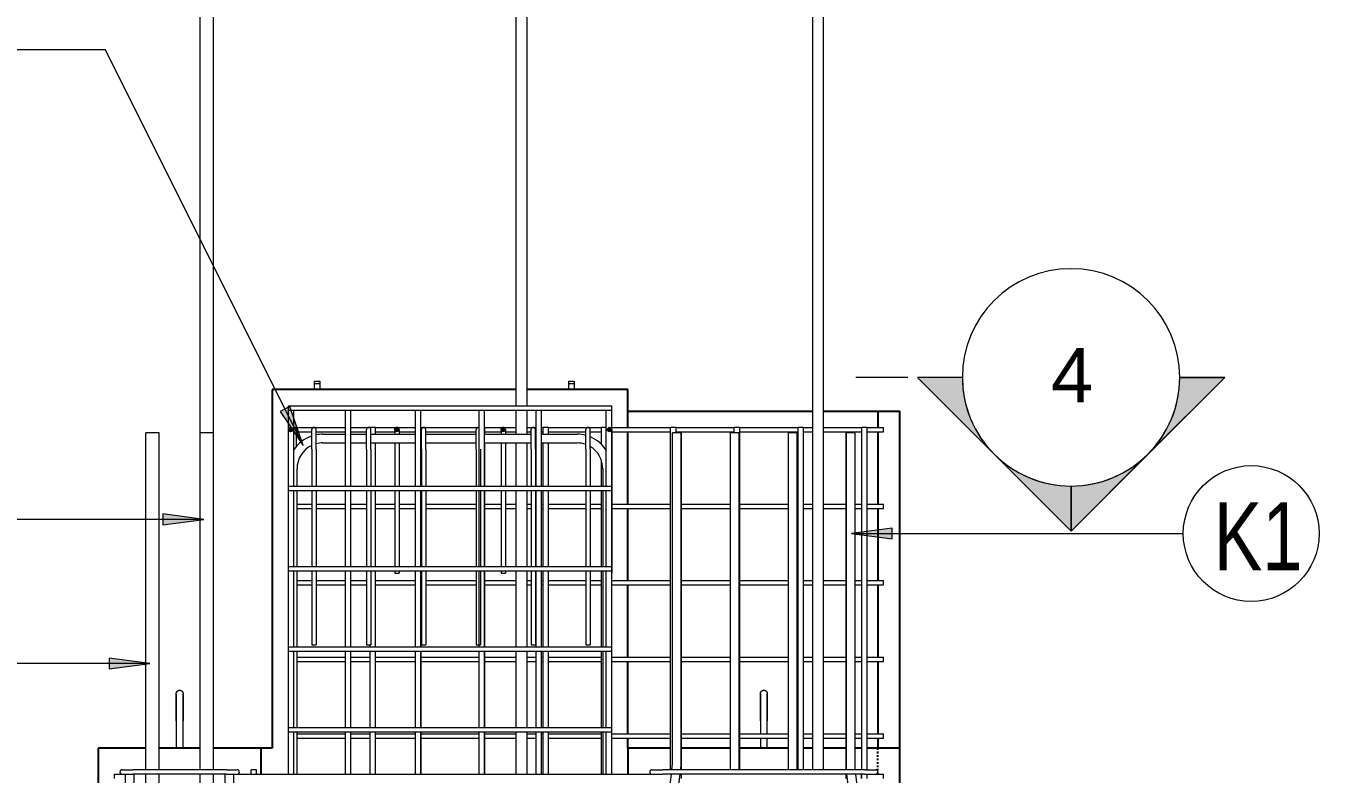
# Model space of a CAD drawing. Header units: millimetres. Extents: x -8986 to 3673, y -4076 to 6190.
# Drawn here: x -6597 to -4217, y 2992 to 4369 of the extents above; entities that cross this region are included whole.
import ezdxf

# ---------------------------------------------------------------- set-up
doc = ezdxf.new("R2010")
doc.units = ezdxf.units.MM
doc.linetypes.add('Dash', pattern=[6.36, 3.18, -3.18])
for name, color, linetype, lineweight in [('A-GENM', 13, 'Continuous', 18), ('A-WALL', 113, 'Continuous', 25), ('A-WALL-HDLN', 110, 'Dash', 25), ('G-ANNO-SYMB', 111, 'Continuous', 9), ('S-RBAR', 171, 'Continuous', 18), ('S-RBAR-IDEN', 171, 'Continuous', 9)]:
    doc.layers.add(name, color=color, linetype=linetype, lineweight=lineweight)
doc.styles.add('Arial', font='arial.ttf', dxfattribs={"height": 100})
doc.styles.add('Nirmala UI Semilight', font='NirmalaS.ttf', dxfattribs={"width": 0.8, "height": 125})

# ---------------------------------------------------------------- blocks, each defined once
blk = doc.blocks.new('12_7Ø_ Lifting Insert_COLUMN - 12_9Ø Lifting insert-V2-Elevation Front 1')
at = {"layer": 'A-GENM'}
for p, q in [((-6320.2, 3090), (-6320.2, 3040)), ((-6307.5, 3040), (-6307.5, 3090))]:
    blk.add_line(p, q, dxfattribs=at)
at = {"layer": 'A-GENM', "flags": 128}
for points in [[(-6320.2, 3140), (-6320.1, 3140.3), (-6320.1, 3140.5), (-6320.1, 3140.8), (-6320.1, 3141), (-6320, 3141.3), (-6320, 3141.5), (-6319.9, 3141.8), (-6319.8, 3142), (-6319.7, 3142.2), (-6319.7, 3142.5), (-6319.5, 3142.7), (-6319.4, 3142.9), (-6319.3, 3143.2), (-6319.2, 3143.4), (-6319, 3143.6), (-6318.9, 3143.8), (-6318.7, 3144), (-6318.6, 3144.2), (-6318.4, 3144.4), (-6318.2, 3144.6), (-6318, 3144.7), (-6317.8, 3144.9), (-6317.7, 3145.1), (-6317.4, 3145.2), (-6317.2, 3145.3), (-6317, 3145.5), (-6316.8, 3145.6), (-6316.6, 3145.7), (-6316.3, 3145.8), (-6316.1, 3145.9), (-6315.9, 3146), (-6315.6, 3146.1), (-6315.4, 3146.2), (-6315.1, 3146.2), (-6314.9, 3146.3), (-6314.6, 3146.3), (-6314.4, 3146.3), (-6314.1, 3146.3), (-6313.9, 3146.3), (-6313.6, 3146.3), (-6313.4, 3146.3), (-6313.1, 3146.3), (-6312.9, 3146.3), (-6312.6, 3146.2), (-6312.4, 3146.2), (-6312.1, 3146.1), (-6311.9, 3146), (-6311.6, 3146), (-6311.4, 3145.9), (-6311.2, 3145.8), (-6310.9, 3145.7), (-6310.7, 3145.5), (-6310.5, 3145.4), (-6310.3, 3145.3), (-6310.1, 3145.1), (-6309.9, 3145), (-6309.7, 3144.8), (-6309.5, 3144.6), (-6309.3, 3144.5), (-6309.1, 3144.3), (-6309, 3144.1), (-6308.8, 3143.9), (-6308.6, 3143.7), (-6308.5, 3143.5), (-6308.4, 3143.3), (-6308.2, 3143.1), (-6308.1, 3142.8), (-6308, 3142.6), (-6307.9, 3142.4), (-6307.8, 3142.1), (-6307.7, 3141.9), (-6307.7, 3141.6), (-6307.6, 3141.4), (-6307.6, 3141.1), (-6307.5, 3140.9), (-6307.5, 3140.6), (-6307.5, 3140.4), (-6307.5, 3140.1), (-6307.5, 3140)], [(-6320.2, 3090), (-6320.2, 3092), (-6320.2, 3094), (-6320.2, 3096), (-6320.2, 3098), (-6320.2, 3099.9), (-6320.2, 3101.9), (-6320.2, 3103.8), (-6320.2, 3105.7), (-6320.2, 3107.6), (-6320.2, 3109.5), (-6320.2, 3111.3), (-6320.2, 3113.1), (-6320.2, 3114.8), (-6320.2, 3116.6), (-6320.2, 3118.2), (-6320.2, 3119.9), (-6320.2, 3121.4), (-6320.2, 3123), (-6320.2, 3124.4), (-6320.2, 3125.9), (-6320.2, 3127.2), (-6320.2, 3128.5), (-6320.2, 3129.8), (-6320.2, 3131), (-6320.2, 3132.1), (-6320.2, 3133.1), (-6320.2, 3134.1), (-6320.2, 3135), (-6320.2, 3135.8), (-6320.2, 3136.6), (-6320.2, 3137.3), (-6320.2, 3137.9), (-6320.2, 3138.4), (-6320.2, 3138.9), (-6320.2, 3139.3), (-6320.2, 3139.6), (-6320.2, 3139.8), (-6320.2, 3139.9), (-6320.2, 3140), (-6320.2, 3140)], [(-6320.2, 3140), (-6320.2, 3140), (-6320.2, 3139.8), (-6320.2, 3139.6), (-6320.2, 3139.4), (-6320.2, 3139), (-6320.2, 3138.6), (-6320.2, 3138.1), (-6320.2, 3137.5), (-6320.2, 3136.8), (-6320.2, 3136.1), (-6320.2, 3135.2), (-6320.2, 3134.3), (-6320.2, 3133.4), (-6320.2, 3132.4), (-6320.2, 3131.3), (-6320.2, 3130.1), (-6320.2, 3128.9), (-6320.2, 3127.6), (-6320.2, 3126.2), (-6320.2, 3124.8), (-6320.2, 3123.4), (-6320.2, 3121.9), (-6320.2, 3120.3), (-6320.2, 3118.7), (-6320.2, 3117), (-6320.2, 3115.3), (-6320.2, 3113.6), (-6320.2, 3111.8), (-6320.2, 3110), (-6320.2, 3108.1), (-6320.2, 3106.2), (-6320.2, 3104.3), (-6320.2, 3102.4), (-6320.2, 3100.5), (-6320.2, 3098.5), (-6320.2, 3096.5), (-6320.2, 3094.5), (-6320.2, 3092.5), (-6320.2, 3090.5), (-6320.2, 3090)], [(-6307.5, 3090), (-6307.5, 3092), (-6307.5, 3094), (-6307.5, 3096), (-6307.5, 3098), (-6307.5, 3099.9), (-6307.5, 3101.9), (-6307.5, 3103.8), (-6307.5, 3105.7), (-6307.5, 3107.6), (-6307.5, 3109.5), (-6307.5, 3111.3), (-6307.5, 3113.1), (-6307.5, 3114.8), (-6307.5, 3116.6), (-6307.5, 3118.2), (-6307.5, 3119.9), (-6307.5, 3121.4), (-6307.5, 3123), (-6307.5, 3124.4), (-6307.5, 3125.9), (-6307.5, 3127.2), (-6307.5, 3128.5), (-6307.5, 3129.8), (-6307.5, 3131), (-6307.5, 3132.1), (-6307.5, 3133.1), (-6307.5, 3134.1), (-6307.5, 3135), (-6307.5, 3135.8), (-6307.5, 3136.6), (-6307.5, 3137.3), (-6307.5, 3137.9), (-6307.5, 3138.4), (-6307.5, 3138.9), (-6307.5, 3139.3), (-6307.5, 3139.6), (-6307.5, 3139.8), (-6307.5, 3139.9), (-6307.5, 3140), (-6307.5, 3140)], [(-6307.5, 3140), (-6307.5, 3140), (-6307.5, 3139.8), (-6307.5, 3139.6), (-6307.5, 3139.4), (-6307.5, 3139), (-6307.5, 3138.6), (-6307.5, 3138.1), (-6307.5, 3137.5), (-6307.5, 3136.8), (-6307.5, 3136.1), (-6307.5, 3135.2), (-6307.5, 3134.3), (-6307.5, 3133.4), (-6307.5, 3132.4), (-6307.5, 3131.3), (-6307.5, 3130.1), (-6307.5, 3128.9), (-6307.5, 3127.6), (-6307.5, 3126.2), (-6307.5, 3124.8), (-6307.5, 3123.4), (-6307.5, 3121.9), (-6307.5, 3120.3), (-6307.5, 3118.7), (-6307.5, 3117), (-6307.5, 3115.3), (-6307.5, 3113.6), (-6307.5, 3111.8), (-6307.5, 3110), (-6307.5, 3108.1), (-6307.5, 3106.2), (-6307.5, 3104.3), (-6307.5, 3102.4), (-6307.5, 3100.5), (-6307.5, 3098.5), (-6307.5, 3096.5), (-6307.5, 3094.5), (-6307.5, 3092.5), (-6307.5, 3090.5), (-6307.5, 3090)]]:
    blk.add_lwpolyline(points, dxfattribs=at)
blk = doc.blocks.new('RR spread anchor face based - RR-SA-3_0-200-1726827-Elevation Front 1')
at = {"layer": 'A-GENM'}
for p, q in [((-6065.8, 3710), (-6065.8, 3715)), ((-6065.8, 3715), (-6055.8, 3715)), ((-6055.8, 3715), (-6055.8, 3710)), ((-6065.8, 3700), (-6065.8, 3710)), ((-6055.8, 3710), (-6065.8, 3710)), ((-6055.8, 3710), (-6055.8, 3700))]:
    blk.add_line(p, q, dxfattribs=at)
blk = doc.blocks.new('12_7Ø_ Lifting Insert_COLUMN - 12_9Ø Lifting insert-V5-Elevation Front 1')
at = {"layer": 'A-GENM'}
for p, q in [((-5245.2, 3090), (-5245.2, 3066.1)), ((-5232.5, 3066.1), (-5232.5, 3090)), ((-5245.2, 3058.1), (-5245.2, 3040)), ((-5232.5, 3040), (-5232.5, 3058.1))]:
    blk.add_line(p, q, dxfattribs=at)
at = {"layer": 'A-GENM', "flags": 128}
for points in [[(-5245.2, 3140), (-5245.1, 3140.3), (-5245.1, 3140.5), (-5245.1, 3140.8), (-5245.1, 3141), (-5245, 3141.3), (-5245, 3141.5), (-5244.9, 3141.8), (-5244.8, 3142), (-5244.7, 3142.2), (-5244.7, 3142.5), (-5244.5, 3142.7), (-5244.4, 3142.9), (-5244.3, 3143.2), (-5244.2, 3143.4), (-5244, 3143.6), (-5243.9, 3143.8), (-5243.7, 3144), (-5243.6, 3144.2), (-5243.4, 3144.4), (-5243.2, 3144.6), (-5243, 3144.7), (-5242.8, 3144.9), (-5242.7, 3145.1), (-5242.4, 3145.2), (-5242.2, 3145.3), (-5242, 3145.5), (-5241.8, 3145.6), (-5241.6, 3145.7), (-5241.3, 3145.8), (-5241.1, 3145.9), (-5240.9, 3146), (-5240.6, 3146.1), (-5240.4, 3146.2), (-5240.1, 3146.2), (-5239.9, 3146.3), (-5239.6, 3146.3), (-5239.4, 3146.3), (-5239.1, 3146.3), (-5238.9, 3146.3), (-5238.6, 3146.3), (-5238.4, 3146.3), (-5238.1, 3146.3), (-5237.9, 3146.3), (-5237.6, 3146.2), (-5237.4, 3146.2), (-5237.1, 3146.1), (-5236.9, 3146), (-5236.6, 3146), (-5236.4, 3145.9), (-5236.2, 3145.8), (-5235.9, 3145.7), (-5235.7, 3145.5), (-5235.5, 3145.4), (-5235.3, 3145.3), (-5235.1, 3145.1), (-5234.9, 3145), (-5234.7, 3144.8), (-5234.5, 3144.6), (-5234.3, 3144.5), (-5234.1, 3144.3), (-5234, 3144.1), (-5233.8, 3143.9), (-5233.6, 3143.7), (-5233.5, 3143.5), (-5233.4, 3143.3), (-5233.2, 3143.1), (-5233.1, 3142.8), (-5233, 3142.6), (-5232.9, 3142.4), (-5232.8, 3142.1), (-5232.7, 3141.9), (-5232.7, 3141.6), (-5232.6, 3141.4), (-5232.6, 3141.1), (-5232.5, 3140.9), (-5232.5, 3140.6), (-5232.5, 3140.4), (-5232.5, 3140.1), (-5232.5, 3140)], [(-5245.2, 3090), (-5245.2, 3092), (-5245.2, 3094), (-5245.2, 3096), (-5245.2, 3098), (-5245.2, 3099.9), (-5245.2, 3101.9), (-5245.2, 3103.8), (-5245.2, 3105.7), (-5245.2, 3107.6), (-5245.2, 3109.5), (-5245.2, 3111.3), (-5245.2, 3113.1), (-5245.2, 3114.8), (-5245.2, 3116.6), (-5245.2, 3118.2), (-5245.2, 3119.9), (-5245.2, 3121.4), (-5245.2, 3123), (-5245.2, 3124.4), (-5245.2, 3125.9), (-5245.2, 3127.2), (-5245.2, 3128.5), (-5245.2, 3129.8), (-5245.2, 3131), (-5245.2, 3132.1), (-5245.2, 3133.1), (-5245.2, 3134.1), (-5245.2, 3135), (-5245.2, 3135.8), (-5245.2, 3136.6), (-5245.2, 3137.3), (-5245.2, 3137.9), (-5245.2, 3138.4), (-5245.2, 3138.9), (-5245.2, 3139.3), (-5245.2, 3139.6), (-5245.2, 3139.8), (-5245.2, 3139.9), (-5245.2, 3140), (-5245.2, 3140)], [(-5245.2, 3140), (-5245.2, 3140), (-5245.2, 3139.8), (-5245.2, 3139.6), (-5245.2, 3139.4), (-5245.2, 3139), (-5245.2, 3138.6), (-5245.2, 3138.1), (-5245.2, 3137.5), (-5245.2, 3136.8), (-5245.2, 3136.1), (-5245.2, 3135.2), (-5245.2, 3134.3), (-5245.2, 3133.4), (-5245.2, 3132.4), (-5245.2, 3131.3), (-5245.2, 3130.1), (-5245.2, 3128.9), (-5245.2, 3127.6), (-5245.2, 3126.2), (-5245.2, 3124.8), (-5245.2, 3123.4), (-5245.2, 3121.9), (-5245.2, 3120.3), (-5245.2, 3118.7), (-5245.2, 3117), (-5245.2, 3115.3), (-5245.2, 3113.6), (-5245.2, 3111.8), (-5245.2, 3110), (-5245.2, 3108.1), (-5245.2, 3106.2), (-5245.2, 3104.3), (-5245.2, 3102.4), (-5245.2, 3100.5), (-5245.2, 3098.5), (-5245.2, 3096.5), (-5245.2, 3094.5), (-5245.2, 3092.5), (-5245.2, 3090.5), (-5245.2, 3090)], [(-5232.5, 3090), (-5232.5, 3092), (-5232.5, 3094), (-5232.5, 3096), (-5232.5, 3098), (-5232.5, 3099.9), (-5232.5, 3101.9), (-5232.5, 3103.8), (-5232.5, 3105.7), (-5232.5, 3107.6), (-5232.5, 3109.5), (-5232.5, 3111.3), (-5232.5, 3113.1), (-5232.5, 3114.8), (-5232.5, 3116.6), (-5232.5, 3118.2), (-5232.5, 3119.9), (-5232.5, 3121.4), (-5232.5, 3123), (-5232.5, 3124.4), (-5232.5, 3125.9), (-5232.5, 3127.2), (-5232.5, 3128.5), (-5232.5, 3129.8), (-5232.5, 3131), (-5232.5, 3132.1), (-5232.5, 3133.1), (-5232.5, 3134.1), (-5232.5, 3135), (-5232.5, 3135.8), (-5232.5, 3136.6), (-5232.5, 3137.3), (-5232.5, 3137.9), (-5232.5, 3138.4), (-5232.5, 3138.9), (-5232.5, 3139.3), (-5232.5, 3139.6), (-5232.5, 3139.8), (-5232.5, 3139.9), (-5232.5, 3140), (-5232.5, 3140)], [(-5232.5, 3140), (-5232.5, 3140), (-5232.5, 3139.8), (-5232.5, 3139.6), (-5232.5, 3139.4), (-5232.5, 3139), (-5232.5, 3138.6), (-5232.5, 3138.1), (-5232.5, 3137.5), (-5232.5, 3136.8), (-5232.5, 3136.1), (-5232.5, 3135.2), (-5232.5, 3134.3), (-5232.5, 3133.4), (-5232.5, 3132.4), (-5232.5, 3131.3), (-5232.5, 3130.1), (-5232.5, 3128.9), (-5232.5, 3127.6), (-5232.5, 3126.2), (-5232.5, 3124.8), (-5232.5, 3123.4), (-5232.5, 3121.9), (-5232.5, 3120.3), (-5232.5, 3118.7), (-5232.5, 3117), (-5232.5, 3115.3), (-5232.5, 3113.6), (-5232.5, 3111.8), (-5232.5, 3110), (-5232.5, 3108.1), (-5232.5, 3106.2), (-5232.5, 3104.3), (-5232.5, 3102.4), (-5232.5, 3100.5), (-5232.5, 3098.5), (-5232.5, 3096.5), (-5232.5, 3094.5), (-5232.5, 3092.5), (-5232.5, 3090.5), (-5232.5, 3090)]]:
    blk.add_lwpolyline(points, dxfattribs=at)
blk = doc.blocks.new('Detail View - M_Section Head - Filled SHOP DWG-1002450-Elevation Front 1')
at = {"layer": 'G-ANNO-SYMB'}
h = blk.add_hatch(color=256, dxfattribs=at)
edge = h.paths.add_edge_path()
edge.add_line((-4956.3, 3722.1), (-4873.5, 3722.1))
edge.add_arc((-4673.5, 3722.1), 200, 180, 225)
edge.add_line((-4814.9, 3580.7), (-4956.3, 3722.1))
h = blk.add_hatch(color=256, dxfattribs=at)
edge = h.paths.add_edge_path()
edge.add_line((-4390.6, 3722.1), (-4532.1, 3580.7))
edge.add_arc((-4673.5, 3722.1), 200, 315, 360)
edge.add_line((-4473.5, 3722.1), (-4390.6, 3722.1))
h = blk.add_hatch(color=256, dxfattribs=at)
edge = h.paths.add_edge_path()
edge.add_line((-4673.5, 3439.3), (-4814.9, 3580.7))
edge.add_arc((-4673.5, 3722.1), 200, 225, 270)
edge.add_line((-4673.5, 3522.1), (-4673.5, 3439.3))
h = blk.add_hatch(color=256, dxfattribs=at)
edge = h.paths.add_edge_path()
edge.add_line((-4673.5, 3439.3), (-4673.5, 3522.1))
edge.add_arc((-4673.5, 3722.1), 200, 270, 315)
edge.add_line((-4532.1, 3580.7), (-4673.5, 3439.3))
for p, q in [((-4673.5, 3439.3), (-4956.3, 3722.1)), ((-4873.5, 3722.1), (-4956.3, 3722.1)), ((-4956.3, 3722.1), (-4814.9, 3580.7)), ((-4873.5, 3722.1), (-4956.3, 3722.1)), ((-4673.5, 3439.3), (-4390.6, 3722.1)), ((-4532.1, 3580.7), (-4390.6, 3722.1)), ((-4473.5, 3722.1), (-4390.6, 3722.1)), ((-4390.6, 3722.1), (-4473.5, 3722.1)), ((-4814.9, 3580.7), (-4673.5, 3439.3)), ((-4673.5, 3439.3), (-4532.1, 3580.7)), ((-4673.5, 3522.1), (-4673.5, 3439.3)), ((-4673.5, 3439.3), (-4673.5, 3522.1))]:
    blk.add_line(p, q, dxfattribs=at)
for start, end in [(360, 180), (180, 360), (180, 225), (315, 0), (225, 270), (270, 315)]:
    blk.add_arc((-4673.5, 3722.1), 200, start, end, dxfattribs=at)
blk = doc.blocks.new('M_Rebar Tag_rfa MARK - ARROW-794226-Elevation Front 1')
at = {"layer": 'S-RBAR-IDEN'}
blk.add_circle((-4341.9, 4689.8), 125, dxfattribs=at)

msp = doc.modelspace()

# ---------------------------------------------------------------- hatches: boundary and pattern name
at = {"layer": 'S-RBAR'}
for points in [[(-6109.8, 3622), (-6105.8, 3626), (-6109.8, 3630), (-6113.8, 3626)], [(-5914.1, 3622), (-5910.1, 3626), (-5914.1, 3630), (-5918.1, 3626)], [(-5718.4, 3622), (-5714.4, 3626), (-5718.4, 3630), (-5722.4, 3626)], [(-5522.7, 3622), (-5518.7, 3626), (-5522.7, 3630), (-5526.7, 3626)]]:
    msp.add_hatch(color=256, dxfattribs=at).paths.add_polyline_path(points)
h = msp.add_hatch(color=256, dxfattribs=at)
edge = h.paths.add_edge_path()
edge.add_arc((-6109.8, 3626), 4, 0, 360)
h = msp.add_hatch(color=256, dxfattribs=at)
edge = h.paths.add_edge_path()
edge.add_arc((-5914.1, 3626), 4, 0, 360)
h = msp.add_hatch(color=256, dxfattribs=at)
edge = h.paths.add_edge_path()
edge.add_arc((-5718.4, 3626), 4, 0, 360)
h = msp.add_hatch(color=256, dxfattribs=at)
edge = h.paths.add_edge_path()
edge.add_arc((-5522.7, 3626), 4, 0, 360)
at = {"layer": 'S-RBAR-IDEN'}
for points in [[(-6086.7, 3596.7), (-6111.3, 3668.2), (-6129, 3659.4)], [(-6269.6, 3460.8), (-6344.6, 3470.7), (-6344.6, 3450.9)], [(-5077.7, 3434.7), (-5002.7, 3424.8), (-5002.7, 3444.6)], [(-6368.6, 3195.5), (-6443.6, 3205.3), (-6443.6, 3185.6)]]:
    msp.add_hatch(color=256, dxfattribs=at).paths.add_polyline_path(points)

# ---------------------------------------------------------------- linework, layer by layer
at = {"layer": 'A-WALL'}
for p, q in [((-5695.1, 3700), (-6143.8, 3700)), ((-6143.8, 3700), (-6143.8, 3040)), ((-5488.8, 3700), (-5675.1, 3700)), ((-5488.8, 3630), (-5488.8, 3700)), ((-5488.8, 3660), (-5148.8, 3660)), ((-5128.8, 3660), (-4988.8, 3660)), ((-5028.8, 3660), (-5028.8, 3630)), ((-4988.8, -1395), (-4988.8, 3660)), ((-5488.8, 3489), (-5488.8, 3622)), ((-5028.8, 3622), (-5028.8, 3489)), ((-5488.8, 3348.1), (-5488.8, 3481)), ((-5028.8, 3481), (-5028.8, 3348.1)), ((-5488.8, 3207.1), (-5488.8, 3340.1)), ((-5028.8, 3340.1), (-5028.8, 3207.1)), ((-5488.8, 3066.1), (-5488.8, 3199.1)), ((-5028.8, 3199.1), (-5028.8, 3066.1)), ((-5488.8, 3040), (-5488.8, 3058.1)), ((-5028.8, 3058.1), (-5028.8, 3040)), ((-6376.3, 3040), (-6463.8, 3040)), ((-6463.8, 3040), (-6463.8, -1395)), ((-6276.3, 3040), (-6351.3, 3040)), ((-6143.8, 3040), (-6251.3, 3040)), ((-6163.8, 2992), (-6163.8, 3040)), ((-5410.3, 3040), (-5488.8, 3040)), ((-5488.8, 3040), (-5488.8, 2992)), ((-5300.2, 3040), (-5390.5, 3040)), ((-5193.4, 3040), (-5283.1, 3040)), ((-5175.8, 3040), (-5177.4, 3040)), ((-5148.8, 3040), (-5165.8, 3040)), ((-5087.1, 3040), (-5128.8, 3040)), ((-5058.6, 3040), (-5070.8, 3040)), ((-4988.8, 3040), (-5048.6, 3040))]:
    msp.add_line(p, q, dxfattribs=at)
at = {"layer": 'A-WALL-HDLN'}
msp.add_line((-5028.8, 2992), (-5028.8, 3040), dxfattribs=at)
at = {"layer": 'G-ANNO-SYMB'}
msp.add_line((-4973.5, 3722.1), (-5069.7, 3722.1), dxfattribs=at)
at = {"layer": 'S-RBAR'}
for p, q in [((-6276.3, 3620), (-6276.3, 4970)), ((-6251.3, 3620), (-6251.3, 4970)), ((-5695.1, 4720), (-5695.1, 3670)), ((-5675.1, 4720), (-5675.1, 3670)), ((-5148.8, 3000), (-5148.8, 4720)), ((-5128.8, 3000), (-5128.8, 4720)), ((-6113.8, 3670), (-5518.8, 3670)), ((-6113.8, 3662), (-6113.8, 3670)), ((-5518.8, 3662), (-5518.8, 3670)), ((-6113.8, 3522), (-6113.8, 3662)), ((-6113.8, 3662), (-5518.8, 3662)), ((-6103.8, 3522), (-6103.8, 3662)), ((-6008.7, 3522), (-6008.7, 3662)), ((-5998.7, 3522), (-5998.7, 3662)), ((-5879.8, 3522), (-5879.8, 3662)), ((-5869.8, 3522), (-5869.8, 3662)), ((-5762.8, 3522), (-5762.8, 3662)), ((-5752.8, 3522), (-5752.8, 3662)), ((-5695.1, 3662), (-5695.1, 3617.5)), ((-5675.1, 3662), (-5675.1, 3617.5)), ((-5657.7, 3522), (-5657.7, 3662)), ((-5647.7, 3522), (-5647.7, 3662)), ((-5528.8, 3522), (-5528.8, 3662)), ((-5518.8, 3522), (-5518.8, 3662)), ((-6351.3, 3620), (-6376.3, 3620)), ((-6376.3, 3000), (-6376.3, 3620)), ((-6351.3, 3000), (-6351.3, 3620)), ((-6251.3, 3620), (-6276.3, 3620)), ((-6276.3, 3000), (-6276.3, 3620)), ((-6251.3, 3000), (-6251.3, 3620)), ((-6109.8, 3630), (-6113.8, 3626)), ((-6113.8, 3626), (-6109.8, 3622)), ((-6105.8, 3626), (-6109.8, 3630)), ((-6109.8, 3622), (-6105.8, 3626)), ((-6098.8, 3630), (-6103.8, 3630)), ((-6098.8, 3594.2), (-6098.8, 3630)), ((-6098.8, 3630), (-6008.7, 3630)), ((-6098.8, 3622), (-6070.7, 3622)), ((-6070.7, 3590), (-6070.7, 3626)), ((-6062.7, 3590), (-6062.7, 3626)), ((-6062.7, 3622), (-6008.7, 3622)), ((-6050.3, 3617.5), (-6008.7, 3617.5)), ((-5998.7, 3630), (-5963.5, 3630)), ((-5998.7, 3622), (-5969.8, 3622)), ((-5998.7, 3617.5), (-5969.8, 3617.5)), ((-5969.8, 3590), (-5969.8, 3626)), ((-5953.5, 3630), (-5963.5, 3630)), ((-5963.5, 3628.9), (-5963.5, 3630)), ((-5961.8, 3590), (-5961.8, 3626)), ((-5961.8, 3617.5), (-5879.8, 3617.5)), ((-5953.5, 3617.5), (-5953.5, 3630)), ((-5953.5, 3630), (-5879.8, 3630)), ((-5953.5, 3622), (-5918.1, 3622)), ((-5914.1, 3630), (-5918.1, 3626)), ((-5918.1, 3626), (-5918.1, 3617.9)), ((-5918.1, 3626), (-5914.1, 3622)), ((-5910.1, 3626), (-5914.1, 3630)), ((-5914.1, 3622), (-5910.1, 3626)), ((-5910.1, 3626), (-5910.1, 3617.9)), ((-5910.1, 3622), (-5879.8, 3622)), ((-5869.8, 3617.5), (-5868.9, 3617.5)), ((-5869.3, 3617.5), (-5869.3, 3630)), ((-5869.3, 3630), (-5762.8, 3630)), ((-5868.9, 3590), (-5868.9, 3626)), ((-5860.9, 3590), (-5860.9, 3626)), ((-5860.9, 3622), (-5768, 3622)), ((-5860.9, 3617.5), (-5768, 3617.5)), ((-5768, 3590), (-5768, 3626)), ((-5752.1, 3630), (-5752.8, 3630)), ((-5752.8, 3617.5), (-5667.1, 3617.5)), ((-5752.1, 3617.5), (-5752.1, 3630)), ((-5752.1, 3630), (-5695.1, 3630)), ((-5752.1, 3622), (-5722.4, 3622)), ((-5718.4, 3630), (-5722.4, 3626)), ((-5722.4, 3626), (-5722.4, 3617.9)), ((-5722.4, 3626), (-5718.4, 3622)), ((-5714.4, 3626), (-5718.4, 3630)), ((-5718.4, 3622), (-5714.4, 3626)), ((-5714.4, 3626), (-5714.4, 3617.9)), ((-5714.4, 3622), (-5695.1, 3622)), ((-5675.1, 3630), (-5657.7, 3630)), ((-5675.1, 3622), (-5667.1, 3622)), ((-5667.1, 3590), (-5667.1, 3626)), ((-5659.1, 3590), (-5659.1, 3626)), ((-5659.1, 3622), (-5657.7, 3622)), ((-5659.1, 3617.5), (-5657.7, 3617.5)), ((-5647.7, 3630), (-5644.8, 3630)), ((-5647.7, 3622), (-5644.8, 3622)), ((-5647.7, 3617.5), (-5582.6, 3617.5)), ((-5634.8, 3630), (-5644.8, 3630)), ((-5644.8, 3617.5), (-5644.8, 3630)), ((-5634.8, 3617.5), (-5634.8, 3630)), ((-5634.8, 3630), (-5537.6, 3630)), ((-5634.8, 3622), (-5566.1, 3622)), ((-5566.1, 3590), (-5566.1, 3626)), ((-5558.1, 3590), (-5558.1, 3626)), ((-5558.1, 3622), (-5537.6, 3622)), ((-5528.8, 3630), (-5537.6, 3630)), ((-5537.6, 3598.7), (-5537.6, 3630)), ((-5522.7, 3630), (-5526.7, 3626)), ((-5526.7, 3626), (-5522.7, 3622)), ((-5518.7, 3626), (-5522.7, 3630)), ((-5522.7, 3622), (-5518.7, 3626)), ((-5518.8, 3630), (-5410.3, 3630)), ((-5518.7, 3626), (-5518.7, 3606)), ((-5518.7, 3622), (-5410.3, 3622)), ((-5400.3, 3630), (-5410.3, 3630)), ((-5410.3, 3000), (-5410.3, 3630)), ((-5390.8, 3620), (-5406.8, 3620)), ((-5406.8, 3011.5), (-5406.8, 3620)), ((-5400.3, 3620), (-5400.3, 3630)), ((-5400.3, 3630), (-5293.1, 3630)), ((-5400.3, 3622), (-5293.1, 3622)), ((-5390.8, 3011.5), (-5390.8, 3620)), ((-5390.5, 3000), (-5390.5, 3620)), ((-5284.2, 3620), (-5300.2, 3620)), ((-5300.2, 3000), (-5300.2, 3620)), ((-5283.1, 3630), (-5293.1, 3630)), ((-5293.1, 3620), (-5293.1, 3630)), ((-5284.2, 3000), (-5284.2, 3620)), ((-5283.1, 3000), (-5283.1, 3630)), ((-5283.1, 3630), (-5175.8, 3630)), ((-5283.1, 3622), (-5175.8, 3622)), ((-5177.4, 3620), (-5193.4, 3620)), ((-5193.4, 3000), (-5193.4, 3620)), ((-5177.4, 3000), (-5177.4, 3620)), ((-5165.8, 3630), (-5175.8, 3630)), ((-5175.8, 3000), (-5175.8, 3630)), ((-5165.8, 3000), (-5165.8, 3630)), ((-5165.8, 3630), (-5148.8, 3630)), ((-5165.8, 3622), (-5148.8, 3622)), ((-5128.8, 3630), (-5058.6, 3630)), ((-5128.8, 3622), (-5058.6, 3622)), ((-5087.1, 3000), (-5087.1, 3620)), ((-5070.8, 3620), (-5086.8, 3620)), ((-5086.8, 3003.2), (-5086.8, 3620)), ((-5070.8, 3003.2), (-5070.8, 3620)), ((-5048.6, 3630), (-5058.6, 3630)), ((-5058.6, 3000), (-5058.6, 3630)), ((-5048.6, 3000), (-5048.6, 3630)), ((-5048.6, 3630), (-5018.8, 3630)), ((-5048.6, 3622), (-5018.8, 3622)), ((-5018.8, 3622), (-5018.8, 3630)), ((-6050.3, 3601.5), (-6008.7, 3601.5)), ((-5998.7, 3601.5), (-5969.8, 3601.5)), ((-5961.8, 3601.5), (-5879.8, 3601.5)), ((-5953.5, 3522), (-5953.5, 3601.5)), ((-5918.1, 3601.5), (-5918.1, 3522)), ((-5910.1, 3601.5), (-5910.1, 3522)), ((-5869.8, 3601.5), (-5868.9, 3601.5)), ((-5869.3, 3522), (-5869.3, 3601.5)), ((-5860.9, 3601.5), (-5768, 3601.5)), ((-5752.8, 3601.5), (-5667.1, 3601.5)), ((-5752.1, 3522), (-5752.1, 3601.5)), ((-5722.4, 3601.5), (-5722.4, 3522)), ((-5714.4, 3601.5), (-5714.4, 3522)), ((-5695.1, 3601.5), (-5695.1, 3522)), ((-5675.1, 3601.5), (-5675.1, 3522)), ((-5659.1, 3601.5), (-5657.7, 3601.5)), ((-5647.7, 3601.5), (-5582.6, 3601.5)), ((-5644.8, 3522), (-5644.8, 3601.5)), ((-5634.8, 3522), (-5634.8, 3601.5)), ((-5518.7, 3606), (-5518.7, 3362)), ((-6070.7, 3590), (-6070.7, 3522)), ((-6062.7, 3590), (-6062.7, 3522)), ((-5969.8, 3590), (-5969.8, 3522)), ((-5961.8, 3590), (-5961.8, 3522)), ((-5868.9, 3590), (-5868.9, 3522)), ((-5860.9, 3590), (-5860.9, 3522)), ((-5768, 3590), (-5768, 3522)), ((-5760, 3590), (-5760, 3522)), ((-5667.1, 3590), (-5667.1, 3522)), ((-5659.1, 3590), (-5659.1, 3522)), ((-5566.1, 3590), (-5566.1, 3522)), ((-5558.1, 3590), (-5558.1, 3522)), ((-6097.8, 3522), (-6097.8, 3554)), ((-5537.6, 3522), (-5537.6, 3568.4)), ((-5535.1, 3554), (-5535.1, 3522)), ((-6113.8, 3522), (-5518.8, 3522)), ((-6113.8, 3514), (-6113.8, 3522)), ((-6113.8, 3374), (-6113.8, 3514)), ((-6113.8, 3514), (-5518.8, 3514)), ((-6103.8, 3374), (-6103.8, 3514)), ((-6097.8, 3374), (-6097.8, 3514)), ((-6070.7, 3514), (-6070.7, 3374)), ((-6062.7, 3514), (-6062.7, 3374)), ((-6008.7, 3374), (-6008.7, 3514)), ((-5998.7, 3374), (-5998.7, 3514)), ((-5969.8, 3514), (-5969.8, 3374)), ((-5961.8, 3514), (-5961.8, 3374)), ((-5953.5, 3374), (-5953.5, 3514)), ((-5918.1, 3514), (-5918.1, 3374)), ((-5910.1, 3514), (-5910.1, 3374)), ((-5879.8, 3374), (-5879.8, 3514)), ((-5869.8, 3374), (-5869.8, 3514)), ((-5869.3, 3374), (-5869.3, 3514)), ((-5868.9, 3514), (-5868.9, 3374)), ((-5860.9, 3514), (-5860.9, 3374)), ((-5768, 3514), (-5768, 3374)), ((-5762.8, 3374), (-5762.8, 3514)), ((-5760, 3514), (-5760, 3374)), ((-5752.8, 3374), (-5752.8, 3514)), ((-5752.1, 3374), (-5752.1, 3514)), ((-5722.4, 3514), (-5722.4, 3374)), ((-5714.4, 3514), (-5714.4, 3374)), ((-5695.1, 3514), (-5695.1, 3374)), ((-5675.1, 3514), (-5675.1, 3374)), ((-5667.1, 3514), (-5667.1, 3374)), ((-5659.1, 3514), (-5659.1, 3374)), ((-5657.7, 3374), (-5657.7, 3514)), ((-5647.7, 3374), (-5647.7, 3514)), ((-5644.8, 3374), (-5644.8, 3514)), ((-5634.8, 3374), (-5634.8, 3514)), ((-5566.1, 3514), (-5566.1, 3374)), ((-5558.1, 3514), (-5558.1, 3374)), ((-5537.6, 3374), (-5537.6, 3514)), ((-5535.1, 3514), (-5535.1, 3374)), ((-5528.8, 3374), (-5528.8, 3514)), ((-5518.8, 3514), (-5518.8, 3522)), ((-5518.8, 3374), (-5518.8, 3514)), ((-6097.8, 3489), (-6070.7, 3489)), ((-6097.8, 3481), (-6070.7, 3481)), ((-6062.7, 3489), (-6008.7, 3489)), ((-6062.7, 3481), (-6008.7, 3481)), ((-5998.7, 3489), (-5969.8, 3489)), ((-5998.7, 3481), (-5969.8, 3481)), ((-5953.5, 3489), (-5918.1, 3489)), ((-5953.5, 3481), (-5918.1, 3481)), ((-5910.1, 3489), (-5879.8, 3489)), ((-5910.1, 3481), (-5879.8, 3481)), ((-5860.9, 3489), (-5768, 3489)), ((-5860.9, 3481), (-5768, 3481)), ((-5752.1, 3489), (-5722.4, 3489)), ((-5752.1, 3481), (-5722.4, 3481)), ((-5714.4, 3489), (-5695.1, 3489)), ((-5714.4, 3481), (-5695.1, 3481)), ((-5675.1, 3489), (-5667.1, 3489)), ((-5675.1, 3481), (-5667.1, 3481)), ((-5659.1, 3489), (-5657.7, 3489)), ((-5659.1, 3481), (-5657.7, 3481)), ((-5647.7, 3489), (-5644.8, 3489)), ((-5647.7, 3481), (-5644.8, 3481)), ((-5634.8, 3489), (-5566.1, 3489)), ((-5634.8, 3481), (-5566.1, 3481)), ((-5558.1, 3489), (-5537.6, 3489)), ((-5558.1, 3481), (-5537.6, 3481)), ((-5518.7, 3489), (-5410.3, 3489)), ((-5518.7, 3481), (-5410.3, 3481)), ((-5390.5, 3489), (-5300.2, 3489)), ((-5390.5, 3481), (-5300.2, 3481)), ((-5283.1, 3489), (-5193.4, 3489)), ((-5283.1, 3481), (-5193.4, 3481)), ((-5177.4, 3489), (-5175.8, 3489)), ((-5177.4, 3481), (-5175.8, 3481)), ((-5165.8, 3489), (-5148.8, 3489)), ((-5165.8, 3481), (-5148.8, 3481)), ((-5128.8, 3489), (-5087.1, 3489)), ((-5128.8, 3481), (-5087.1, 3481)), ((-5070.8, 3489), (-5058.6, 3489)), ((-5070.8, 3481), (-5058.6, 3481)), ((-5048.6, 3489), (-5018.8, 3489)), ((-5048.6, 3481), (-5018.8, 3481)), ((-5018.8, 3481), (-5018.8, 3489)), ((-6113.8, 3374), (-5518.8, 3374)), ((-6113.8, 3366), (-6113.8, 3374)), ((-6113.8, 3226), (-6113.8, 3366)), ((-6113.8, 3366), (-5518.8, 3366)), ((-6103.8, 3226), (-6103.8, 3366)), ((-6097.8, 3226), (-6097.8, 3366)), ((-6070.7, 3366), (-6070.7, 3230)), ((-6062.7, 3366), (-6062.7, 3230)), ((-6008.7, 3226), (-6008.7, 3366)), ((-5998.7, 3226), (-5998.7, 3366)), ((-5969.8, 3366), (-5969.8, 3230)), ((-5961.8, 3366), (-5961.8, 3230)), ((-5953.5, 3226), (-5953.5, 3366)), ((-5918.1, 3366), (-5918.1, 3362)), ((-5918.1, 3362), (-5910.1, 3362)), ((-5910.1, 3366), (-5910.1, 3362)), ((-5879.8, 3226), (-5879.8, 3366)), ((-5869.8, 3226), (-5869.8, 3366)), ((-5869.3, 3226), (-5869.3, 3366)), ((-5868.9, 3366), (-5868.9, 3230)), ((-5860.9, 3366), (-5860.9, 3230)), ((-5768, 3366), (-5768, 3230)), ((-5762.8, 3226), (-5762.8, 3366)), ((-5760, 3366), (-5760, 3230)), ((-5752.8, 3226), (-5752.8, 3366)), ((-5752.1, 3226), (-5752.1, 3366)), ((-5722.4, 3366), (-5722.4, 3362)), ((-5722.4, 3362), (-5714.4, 3362)), ((-5714.4, 3366), (-5714.4, 3362)), ((-5695.1, 3366), (-5695.1, 3226)), ((-5675.1, 3366), (-5675.1, 3226)), ((-5667.1, 3366), (-5667.1, 3230)), ((-5659.1, 3366), (-5659.1, 3230)), ((-5657.7, 3226), (-5657.7, 3366)), ((-5647.7, 3226), (-5647.7, 3366)), ((-5644.8, 3226), (-5644.8, 3366)), ((-5634.8, 3226), (-5634.8, 3366)), ((-5566.1, 3366), (-5566.1, 3230)), ((-5558.1, 3366), (-5558.1, 3230)), ((-5537.6, 3226), (-5537.6, 3366)), ((-5535.1, 3366), (-5535.1, 3226)), ((-5528.8, 3226), (-5528.8, 3366)), ((-5518.8, 3366), (-5518.8, 3374)), ((-5518.8, 3226), (-5518.8, 3366)), ((-6097.8, 3348.1), (-6070.7, 3348.1)), ((-6097.8, 3340.1), (-6070.7, 3340.1)), ((-6062.7, 3348.1), (-6008.7, 3348.1)), ((-6062.7, 3340.1), (-6008.7, 3340.1)), ((-5998.7, 3348.1), (-5969.8, 3348.1)), ((-5998.7, 3340.1), (-5969.8, 3340.1)), ((-5953.5, 3348.1), (-5879.8, 3348.1)), ((-5953.5, 3340.1), (-5879.8, 3340.1)), ((-5860.9, 3348.1), (-5768, 3348.1)), ((-5860.9, 3340.1), (-5768, 3340.1)), ((-5752.1, 3348.1), (-5695.1, 3348.1)), ((-5752.1, 3340.1), (-5695.1, 3340.1)), ((-5675.1, 3348.1), (-5667.1, 3348.1)), ((-5675.1, 3340.1), (-5667.1, 3340.1)), ((-5659.1, 3348.1), (-5657.7, 3348.1)), ((-5659.1, 3340.1), (-5657.7, 3340.1)), ((-5647.7, 3348.1), (-5644.8, 3348.1)), ((-5647.7, 3340.1), (-5644.8, 3340.1)), ((-5634.8, 3348.1), (-5566.1, 3348.1)), ((-5634.8, 3340.1), (-5566.1, 3340.1)), ((-5558.1, 3348.1), (-5537.6, 3348.1)), ((-5558.1, 3340.1), (-5537.6, 3340.1)), ((-5518.8, 3348.1), (-5410.3, 3348.1)), ((-5518.8, 3340.1), (-5410.3, 3340.1)), ((-5390.5, 3348.1), (-5300.2, 3348.1)), ((-5390.5, 3340.1), (-5300.2, 3340.1)), ((-5283.1, 3348.1), (-5193.4, 3348.1)), ((-5283.1, 3340.1), (-5193.4, 3340.1)), ((-5177.4, 3348.1), (-5175.8, 3348.1)), ((-5177.4, 3340.1), (-5175.8, 3340.1)), ((-5165.8, 3348.1), (-5148.8, 3348.1)), ((-5165.8, 3340.1), (-5148.8, 3340.1)), ((-5128.8, 3348.1), (-5087.1, 3348.1)), ((-5128.8, 3340.1), (-5087.1, 3340.1)), ((-5070.8, 3348.1), (-5058.6, 3348.1)), ((-5070.8, 3340.1), (-5058.6, 3340.1)), ((-5048.6, 3348.1), (-5018.8, 3348.1)), ((-5048.6, 3340.1), (-5018.8, 3340.1)), ((-5018.8, 3340.1), (-5018.8, 3348.1)), ((-6113.8, 3226), (-5518.8, 3226)), ((-6113.8, 3218), (-6113.8, 3226)), ((-6113.8, 3078), (-6113.8, 3218)), ((-6113.8, 3218), (-5518.8, 3218)), ((-6103.8, 3078), (-6103.8, 3218)), ((-6097.8, 3078), (-6097.8, 3218)), ((-6070.7, 3230), (-6062.7, 3230)), ((-6008.7, 3078), (-6008.7, 3218)), ((-5998.7, 3078), (-5998.7, 3218)), ((-5969.8, 3230), (-5961.8, 3230)), ((-5963.5, 3226), (-5963.5, 3230)), ((-5963.5, 3078), (-5963.5, 3218)), ((-5953.5, 3078), (-5953.5, 3218)), ((-5879.8, 3078), (-5879.8, 3218)), ((-5869.8, 3078), (-5869.8, 3218)), ((-5869.3, 3078), (-5869.3, 3218)), ((-5868.9, 3230), (-5860.9, 3230)), ((-5768, 3230), (-5760, 3230)), ((-5762.8, 3078), (-5762.8, 3218)), ((-5752.8, 3078), (-5752.8, 3218)), ((-5752.1, 3078), (-5752.1, 3218)), ((-5695.1, 3218), (-5695.1, 3078)), ((-5675.1, 3218), (-5675.1, 3078)), ((-5667.1, 3230), (-5659.1, 3230)), ((-5657.7, 3078), (-5657.7, 3218)), ((-5647.7, 3078), (-5647.7, 3218)), ((-5644.8, 3078), (-5644.8, 3218)), ((-5634.8, 3078), (-5634.8, 3218)), ((-5566.1, 3230), (-5558.1, 3230)), ((-5537.6, 3078), (-5537.6, 3218)), ((-5535.1, 3218), (-5535.1, 3078)), ((-5528.8, 3078), (-5528.8, 3218)), ((-5518.8, 3218), (-5518.8, 3226)), ((-5518.8, 3078), (-5518.8, 3218)), ((-6097.8, 3207.1), (-6008.7, 3207.1)), ((-6097.8, 3199.1), (-6008.7, 3199.1)), ((-5998.7, 3207.1), (-5963.5, 3207.1)), ((-5998.7, 3199.1), (-5963.5, 3199.1)), ((-5953.5, 3207.1), (-5879.8, 3207.1)), ((-5953.5, 3199.1), (-5879.8, 3199.1)), ((-5869.3, 3207.1), (-5762.8, 3207.1)), ((-5869.3, 3199.1), (-5762.8, 3199.1)), ((-5752.1, 3207.1), (-5695.1, 3207.1)), ((-5752.1, 3199.1), (-5695.1, 3199.1)), ((-5675.1, 3207.1), (-5657.7, 3207.1)), ((-5675.1, 3199.1), (-5657.7, 3199.1)), ((-5647.7, 3207.1), (-5644.8, 3207.1)), ((-5647.7, 3199.1), (-5644.8, 3199.1)), ((-5634.8, 3207.1), (-5537.6, 3207.1)), ((-5634.8, 3199.1), (-5537.6, 3199.1)), ((-5518.8, 3207.1), (-5410.3, 3207.1)), ((-5518.8, 3199.1), (-5410.3, 3199.1)), ((-5390.5, 3207.1), (-5300.2, 3207.1)), ((-5390.5, 3199.1), (-5300.2, 3199.1)), ((-5283.1, 3207.1), (-5193.4, 3207.1)), ((-5283.1, 3199.1), (-5193.4, 3199.1)), ((-5177.4, 3207.1), (-5175.8, 3207.1)), ((-5177.4, 3199.1), (-5175.8, 3199.1)), ((-5165.8, 3207.1), (-5148.8, 3207.1)), ((-5165.8, 3199.1), (-5148.8, 3199.1)), ((-5128.8, 3207.1), (-5087.1, 3207.1)), ((-5128.8, 3199.1), (-5087.1, 3199.1)), ((-5070.8, 3207.1), (-5058.6, 3207.1)), ((-5070.8, 3199.1), (-5058.6, 3199.1)), ((-5048.6, 3207.1), (-5018.8, 3207.1)), ((-5048.6, 3199.1), (-5018.8, 3199.1)), ((-5018.8, 3199.1), (-5018.8, 3207.1)), ((-6113.8, 3078), (-5518.8, 3078)), ((-6113.8, 3070), (-6113.8, 3078)), ((-5518.8, 3070), (-5518.8, 3078)), ((-6113.8, 2992), (-6113.8, 3070)), ((-6113.8, 3070), (-5518.8, 3070)), ((-6103.8, 2992), (-6103.8, 3070)), ((-6097.8, 2992), (-6097.8, 3070)), ((-6097.8, 3066.1), (-6008.7, 3066.1)), ((-6097.8, 3058.1), (-6008.7, 3058.1)), ((-6008.7, 2992), (-6008.7, 3070)), ((-5998.7, 2992), (-5998.7, 3070)), ((-5998.7, 3066.1), (-5963.5, 3066.1)), ((-5998.7, 3058.1), (-5963.5, 3058.1)), ((-5963.5, 2992), (-5963.5, 3070)), ((-5953.5, 2992), (-5953.5, 3070)), ((-5953.5, 3066.1), (-5879.8, 3066.1)), ((-5953.5, 3058.1), (-5879.8, 3058.1)), ((-5879.8, 2992), (-5879.8, 3070)), ((-5869.8, 2992), (-5869.8, 3070)), ((-5869.3, 2992), (-5869.3, 3070)), ((-5869.3, 3066.1), (-5762.8, 3066.1)), ((-5869.3, 3058.1), (-5762.8, 3058.1)), ((-5762.8, 2992), (-5762.8, 3070)), ((-5752.8, 2992), (-5752.8, 3070)), ((-5752.1, 2992), (-5752.1, 3070)), ((-5752.1, 3066.1), (-5695.1, 3066.1)), ((-5752.1, 3058.1), (-5695.1, 3058.1)), ((-5695.1, 3070), (-5695.1, 2992)), ((-5675.1, 3070), (-5675.1, 2992)), ((-5675.1, 3066.1), (-5657.7, 3066.1)), ((-5675.1, 3058.1), (-5657.7, 3058.1)), ((-5657.7, 2992), (-5657.7, 3070)), ((-5647.7, 2992), (-5647.7, 3070)), ((-5647.7, 3066.1), (-5644.8, 3066.1)), ((-5647.7, 3058.1), (-5644.8, 3058.1)), ((-5644.8, 2992), (-5644.8, 3070)), ((-5634.8, 2992), (-5634.8, 3070)), ((-5634.8, 3066.1), (-5537.6, 3066.1)), ((-5634.8, 3058.1), (-5537.6, 3058.1)), ((-5537.6, 2992), (-5537.6, 3070)), ((-5535.1, 3070), (-5535.1, 2992)), ((-5528.8, 2992), (-5528.8, 3070)), ((-5518.8, 2992), (-5518.8, 3070)), ((-5518.8, 3066.1), (-5410.3, 3066.1)), ((-5518.8, 3058.1), (-5410.3, 3058.1)), ((-5390.5, 3066.1), (-5300.2, 3066.1)), ((-5390.5, 3058.1), (-5300.2, 3058.1)), ((-5283.1, 3066.1), (-5193.4, 3066.1)), ((-5283.1, 3058.1), (-5193.4, 3058.1)), ((-5177.4, 3066.1), (-5175.8, 3066.1)), ((-5177.4, 3058.1), (-5175.8, 3058.1)), ((-5165.8, 3066.1), (-5148.8, 3066.1)), ((-5165.8, 3058.1), (-5148.8, 3058.1)), ((-5128.8, 3066.1), (-5087.1, 3066.1)), ((-5128.8, 3058.1), (-5087.1, 3058.1)), ((-5070.8, 3066.1), (-5058.6, 3066.1)), ((-5070.8, 3058.1), (-5058.6, 3058.1)), ((-5048.6, 3066.1), (-5018.8, 3066.1)), ((-5048.6, 3058.1), (-5018.8, 3058.1)), ((-5018.8, 3058.1), (-5018.8, 3066.1)), ((-6419.8, 3000), (-6419.7, 3000)), ((-6419.1, 3000), (-6413.9, 3000)), ((-6413.9, 3000), (-6399.8, 3000)), ((-6227.8, 3000), (-6399.8, 3000)), ((-6227.8, 3000), (-6207.8, 3000)), ((-6172.5, 3000), (-6182.5, 3000)), ((-6182.5, 2992), (-6182.5, 3000)), ((-6172.5, 2992), (-6172.5, 3000)), ((-5444.8, 3000), (-5444.7, 3000)), ((-5444.1, 3000), (-5438.9, 3000)), ((-5438.9, 3000), (-5424.8, 3000)), ((-5052.8, 3000), (-5424.8, 3000)), ((-5407.9, 3000), (-5407.2, 3005.5)), ((-5407.2, 3005.5), (-5406.8, 3011.1)), ((-5406.8, 3011.1), (-5406.8, 3011.5)), ((-5391.7, 3000), (-5391.3, 3003.5)), ((-5391.3, 3003.5), (-5391, 3007.5)), ((-5391, 3007.5), (-5390.8, 3011.5)), ((-5086.6, 3000), (-5086.8, 3003.2)), ((-5070.8, 3002.8), (-5070.8, 3003.2)), ((-5070.6, 3000), (-5070.8, 3002.8)), ((-5052.8, 3000), (-5032.8, 3000)), ((-6433.8, 2992), (-6419.8, 2992)), ((-6433.8, 2984), (-6433.8, 2992)), ((-6419.8, 2992), (-6415.1, 2992)), ((-6415.2, 2992), (-6412.6, 2992)), ((-6413.3, 2911.7), (-6413.3, 2992)), ((-6412.7, 2992), (-6399.8, 2992)), ((-6227.8, 2992), (-6399.8, 2992)), ((-6397.3, 2911.7), (-6397.3, 2992)), ((-6376.3, 2911.7), (-6376.3, 2992)), ((-6351.3, 2911.7), (-6351.3, 2992)), ((-6276.3, 2911.7), (-6276.3, 2992)), ((-6251.3, 2911.7), (-6251.3, 2992)), ((-6230.3, 2911.7), (-6230.3, 2992)), ((-6227.8, 2992), (-6207.8, 2992)), ((-6214.3, 2911.7), (-6214.3, 2992)), ((-6207.8, 2992), (-5444.8, 2992)), ((-5444.8, 2992), (-5440.1, 2992)), ((-5440.2, 2992), (-5437.6, 2992)), ((-5437.7, 2992), (-5424.8, 2992)), ((-5052.8, 2992), (-5424.8, 2992)), ((-5418.9, 2911.7), (-5408.9, 2992)), ((-5402.7, 2911.7), (-5392.7, 2992)), ((-5390.5, 2983.9), (-5390.5, 2992)), ((-5087.1, 2983.9), (-5087.1, 2992)), ((-5075.9, 2911.7), (-5085.9, 2992)), ((-5059.8, 2911.7), (-5069.8, 2992)), ((-5058.8, 2984), (-5058.8, 2992)), ((-5058.6, 2983.9), (-5058.6, 2992)), ((-5052.8, 2992), (-5032.8, 2992)), ((-5048.6, 2983.9), (-5048.6, 2992)), ((-5032.8, 2992), (-5018.8, 2992)), ((-5018.8, 2984), (-5018.8, 2992))]:
    msp.add_line(p, q, dxfattribs=at)
for centre in [(-6109.8, 3626), (-5914.1, 3626), (-5718.4, 3626), (-5522.7, 3626)]:
    msp.add_circle(centre, 4, dxfattribs=at)
for centre, radius, start, end in [((-6066.7, 3626), 4, 0, 180), ((-6066.7, 3626), 4, 165, 180), ((-6066.7, 3626), 4, 105, 150), ((-6066.7, 3626), 4, 30, 75), ((-6050.3, 3554), 63.5, 90, 101.3181), ((-5965.8, 3626), 4, 0, 180), ((-5965.8, 3626), 4, 165, 180), ((-5965.8, 3626), 4, 105, 150), ((-5965.8, 3626), 4, 30, 75), ((-5914.1, 3626), 4, 0, 180), ((-5864.9, 3626), 4, 0, 180), ((-5864.9, 3626), 4, 165, 180), ((-5864.9, 3626), 4, 105, 150), ((-5864.9, 3626), 4, 30, 75), ((-5764, 3626), 4, 75, 180), ((-5764, 3626), 4, 165, 180), ((-5764, 3626), 4, 105, 150), ((-5718.4, 3626), 4, 0, 180), ((-5663.1, 3626), 4, 0, 180), ((-5663.1, 3626), 4, 165, 180), ((-5663.1, 3626), 4, 105, 147.5781), ((-5663.1, 3626), 4, 30, 75), ((-5582.6, 3554), 63.5, 75, 90), ((-5562.1, 3626), 4, 0, 180), ((-5562.1, 3626), 4, 165, 180), ((-5562.1, 3626), 4, 105, 150), ((-5562.1, 3626), 4, 30, 75), ((-5522.7, 3626), 4, 0, 9.2118), ((-6050.3, 3554), 63.5, 108.9312, 147.7813), ((-6050.3, 3554), 47.5, 115.6149, 180), ((-6050.3, 3554), 47.5, 90, 105), ((-5582.6, 3554), 47.5, 69.5504, 90), ((-5582.6, 3554), 47.5, 0, 58.9236), ((-5582.6, 3554), 63.5, 31.7396, 67.144), ((-6419.8, 2996), 4, 90, 270), ((-6419.8, 2996), 4, 90, 270), ((-6419.8, 2996), 4, 120, 165), ((-6419.8, 2996), 4, 90, 105), ((-6207.8, 2996), 4, 75, 90), ((-6207.8, 2996), 4, 270, 90), ((-6207.8, 2996), 4, 15, 60), ((-5444.8, 2996), 4, 90, 270), ((-5444.8, 2996), 4, 90, 270), ((-5444.8, 2996), 4, 120, 165), ((-5444.8, 2996), 4, 90, 105), ((-5032.8, 2996), 4, 75, 90), ((-5032.8, 2996), 4, 270, 90), ((-5032.8, 2996), 4, 15, 60), ((-6419.8, 2996), 4, 195, 240), ((-6207.8, 2996), 4, 300, 345), ((-5444.8, 2996), 4, 195, 240), ((-5032.8, 2996), 4, 300, 345)]:
    msp.add_arc(centre, radius, start, end, dxfattribs=at)
at = {"layer": 'S-RBAR-IDEN'}
for p, q in [((-6450.4, 4324.9), (-7030.8, 4324.9)), ((-6086.7, 3596.7), (-6450.4, 4324.9)), ((-6111.3, 3668.2), (-6129, 3659.4)), ((-6086.7, 3596.7), (-6111.3, 3668.2)), ((-6129, 3659.4), (-6086.7, 3596.7)), ((-6269.6, 3460.8), (-7094.4, 3460.8)), ((-6269.6, 3460.8), (-6344.6, 3470.7)), ((-6344.6, 3470.7), (-6344.6, 3450.9)), ((-6344.6, 3450.9), (-6269.6, 3460.8)), ((-5002.7, 3444.6), (-5077.7, 3434.7)), ((-5077.7, 3434.7), (-5002.7, 3424.8)), ((-5077.7, 3434.7), (-4466.9, 3434.7)), ((-5002.7, 3424.8), (-5002.7, 3444.6)), ((-6368.6, 3195.5), (-7094.4, 3195.5)), ((-6368.6, 3195.5), (-6443.6, 3205.3)), ((-6443.6, 3205.3), (-6443.6, 3185.6)), ((-6443.6, 3185.6), (-6368.6, 3195.5))]:
    msp.add_line(p, q, dxfattribs=at)

# ---------------------------------------------------------------- block references
at = {"layer": 'A-GENM'}
for name, p in [('RR spread anchor face based - RR-SA-3_0-200-1726827-Elevation Front 1', (0, 0)), ('RR spread anchor face based - RR-SA-3_0-200-1726827-Elevation Front 1', (468, 0)), ('12_7Ø_ Lifting Insert_COLUMN - 12_9Ø Lifting insert-V2-Elevation Front 1', (0, 0)), ('12_7Ø_ Lifting Insert_COLUMN - 12_9Ø Lifting insert-V5-Elevation Front 1', (0, 0))]:
    msp.add_blockref(name, p, dxfattribs=at)
at = {"layer": 'G-ANNO-SYMB'}
msp.add_blockref('Detail View - M_Section Head - Filled SHOP DWG-1002450-Elevation Front 1', (0, 0), dxfattribs=at)
at = {"layer": 'S-RBAR-IDEN'}
msp.add_blockref('M_Rebar Tag_rfa MARK - ARROW-794226-Elevation Front 1', (0, -1255.1), dxfattribs=at)

# ---------------------------------------------------------------- texts
at = {"layer": 'G-ANNO-SYMB', "insert": (-4710.2, 3775.9), "char_height": 100, "width": 96.202, "attachment_point": 1, "style": 'Arial'}
msp.add_mtext('4', dxfattribs=at)
at = {"layer": 'S-RBAR-IDEN', "insert": (-4410.7, 3492.3), "char_height": 125, "width": 157.131, "attachment_point": 1, "style": 'Nirmala UI Semilight'}
msp.add_mtext('K1', dxfattribs=at)

doc.saveas('drawing.dxf')
